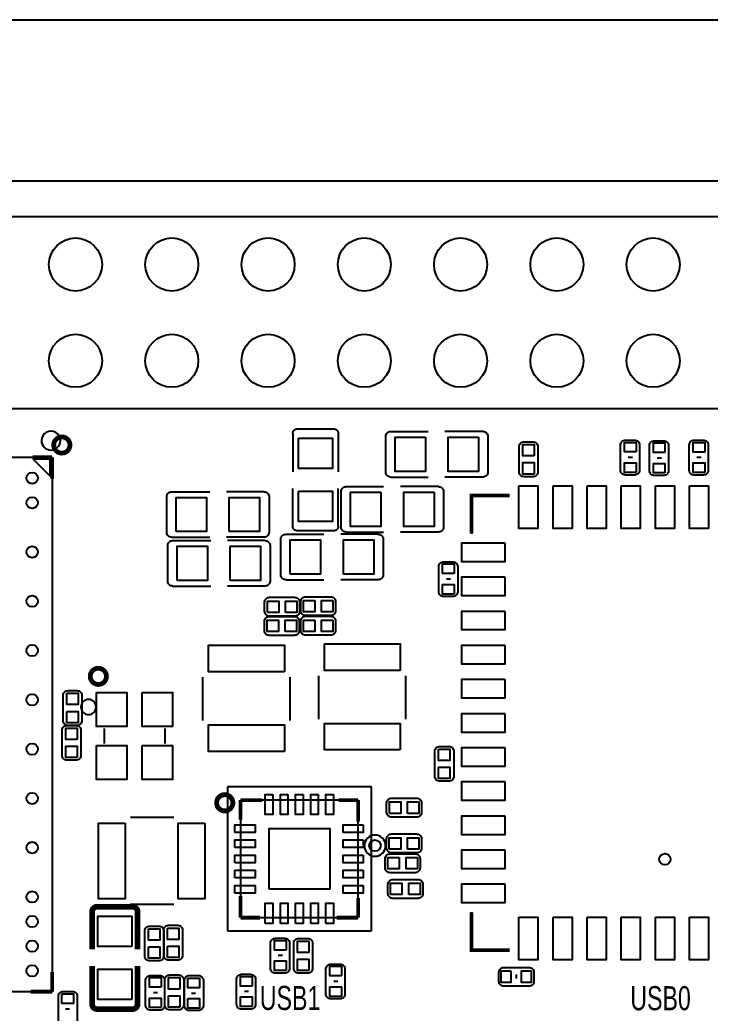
# Model space of a CAD drawing. Extents: x -53.1 to 28.6, y -15.5 to 32.9.
# Drawn here: x -9.52 to 8.69, y 4.11 to 30.31 of the extents above; entities that cross this region are included whole.
import ezdxf

# ---------------------------------------------------------------- set-up
doc = ezdxf.new("R2010")
doc.units = 0
for name, color, linetype in [('BG_DIMENSION', 85, 'CONTINUOUS'), ('BG_OUTLINE', 254, 'CONTINUOUS'), ('BG_SILKSCREEN_TOP', 3, 'CONTINUOUS'), ('PG_SILKSCREEN_TOP', 6, 'CONTINUOUS'), ('PIN_TOP', 80, 'CONTINUOUS')]:
    doc.layers.add(name, color=color, linetype=linetype)

msp = doc.modelspace()

# ---------------------------------------------------------------- linework, layer by layer
at = {"layer": 'BG_DIMENSION'}
msp.add_lwpolyline([(-11.55954, 30.310582), (20.624292, 30.310582)], dxfattribs=at)
at = {"layer": 'BG_OUTLINE'}
msp.add_lwpolyline([(-42.343832, -3.940302), (18.592292, -3.940302, 0.414214), (20.624292, -1.908302), (20.624292, 24.027638, 0.414214), (18.592292, 26.059638), (-42.343832, 26.059638, 0.414214), (-44.375832, 24.027638), (-44.375832, -1.908302, 0.414214), (-42.343832, -3.940302)], format="xyb", dxfattribs=at)
at = {"layer": 'BG_SILKSCREEN_TOP', "const_width": 0.127}
for points in [[(-8.201914, 19.094704, 1.000173), (-8.629396, 19.09445, 0.999827), (-8.201914, 19.094704)], [(-7.239, 12.991846, 1.000173), (-7.666482, 12.991592, 0.999827), (-7.239, 12.991846)], [(-3.902964, 9.65581, 1.000173), (-4.330446, 9.655556, 0.999827), (-3.902964, 9.65581)]]:
    msp.add_lwpolyline(points, format="xyb", dxfattribs=at)
at = {"layer": 'BG_SILKSCREEN_TOP'}
for points, const_width in [([(-9.189212, 18.772632), (-8.673338, 18.772632)], 0.09906), ([(-8.673338, 18.772632), (-8.673338, 18.204942)], 0.09906), ([(2.394712, 17.764252), (3.395472, 17.764252)], 0.09906), ([(2.394712, 16.763492), (2.394712, 17.764252)], 0.09906), ([(2.394712, 17.764252), (3.395472, 17.764252)], 0.0508), ([(2.394712, 16.745712), (2.394712, 17.764252)], 0.0508), ([(-3.699002, 9.21004), (-3.699002, 9.725914)], 0.09906), ([(-3.699002, 9.725914), (-3.131312, 9.725914)], 0.09906), ([(-1.11506, 9.725914), (-0.599186, 9.725914)], 0.09906), ([(-0.599186, 9.725914), (-0.599186, 9.158224)], 0.09906), ([(-3.699002, 6.626098), (-3.699002, 7.193788)], 0.09906), ([(-0.599186, 7.141972), (-0.599186, 6.626098)], 0.09906), ([(2.394712, 5.765292), (2.394712, 6.766052)], 0.09906), ([(-3.183128, 6.626098), (-3.699002, 6.626098)], 0.09906), ([(-0.599186, 6.626098), (-1.166876, 6.626098)], 0.09906), ([(2.394712, 5.765292), (2.394712, 6.773672)], 0.0508), ([(3.395472, 5.765292), (2.394712, 5.765292)], 0.09906), ([(3.403092, 5.765292), (2.394712, 5.765292)], 0.0508), ([(-8.673338, 5.188458), (-8.673338, 4.672584)], 0.09906), ([(-8.673338, 4.672584), (-9.241028, 4.672584)], 0.09906)]:
    msp.add_lwpolyline(points, dxfattribs=dict(at, const_width=const_width))
at = {"layer": 'PG_SILKSCREEN_TOP'}
for points in [[(-37.264848, 25.126442), (13.535152, 25.126442), (13.535152, 20.046442), (-4.244848, 20.046442)], [(-4.244848, 20.046442), (-37.264848, 20.046442), (-37.264848, 25.126442)], [(-2.32156, 19.397472), (-2.32156, 18.388076)], [(-2.19456, 19.524472), (-1.24968, 19.524472)], [(-1.12268, 19.397472), (-1.12268, 18.388076)], [(0.255524, 19.449288), (1.248156, 19.449288)], [(2.699004, 19.449288), (1.689608, 19.449288)], [(0.128524, 18.377408), (0.128524, 19.322288)], [(2.826004, 19.322288), (2.826004, 18.377408)], [(-8.673338, 18.772632), (-8.673338, 4.672584), (-20.77339, 4.672584), (-20.77339, 18.772632), (-8.673338, 18.772632)], [(6.639052, 18.765266), (6.529832, 18.765266)], [(7.403592, 18.751042), (7.294372, 18.751042)], [(8.451596, 18.763996), (8.342376, 18.763996)], [(0.255524, 18.250408), (1.248156, 18.250408)], [(2.699004, 18.250408), (1.689608, 18.250408)], [(4.017772, 18.258536), (3.779012, 18.258536)], [(6.698234, 18.30324), (6.452362, 18.30324)], [(7.462774, 18.289016), (7.216902, 18.289016)], [(8.510778, 18.30197), (8.264906, 18.30197)], [(-5.520436, 17.861788), (-4.51104, 17.861788)], [(-3.076956, 17.861788), (-4.069588, 17.861788)], [(-2.32156, 16.953992), (-2.32156, 17.946624)], [(-1.12268, 16.953992), (-1.12268, 17.946624)], [(-1.044702, 16.92529), (-1.044702, 17.87017)], [(-0.917702, 17.99717), (0.07493, 17.99717)], [(1.525778, 17.99717), (0.516382, 17.99717)], [(1.652778, 17.87017), (1.652778, 16.92529)], [(-5.647436, 16.789908), (-5.647436, 17.734788)], [(-2.949956, 17.734788), (-2.949956, 16.789908)], [(-1.24968, 16.826992), (-2.19456, 16.826992)], [(-0.917702, 16.79829), (0.07493, 16.79829)], [(1.525778, 16.79829), (0.516382, 16.79829)], [(-5.520436, 16.662908), (-4.51104, 16.662908)], [(-5.493004, 16.573246), (-4.483608, 16.573246)], [(-3.076956, 16.662908), (-4.069588, 16.662908)], [(-3.049524, 16.573246), (-4.042156, 16.573246)], [(-2.636012, 15.668244), (-2.636012, 16.613124)], [(-2.509012, 16.740124), (-1.499616, 16.740124)], [(-0.065532, 16.740124), (-1.058164, 16.740124)], [(0.061468, 16.613124), (0.061468, 15.668244)], [(-5.620004, 15.501366), (-5.620004, 16.446246)], [(-2.922524, 16.446246), (-2.922524, 15.501366)], [(-2.509012, 15.541244), (-1.499616, 15.541244)], [(-0.065532, 15.541244), (-1.058164, 15.541244)], [(1.841754, 15.556992), (1.732534, 15.556992)], [(-5.493004, 15.374366), (-4.483608, 15.374366)], [(-3.049524, 15.374366), (-4.042156, 15.374366)], [(-3.065018, 14.708378), (-3.065018, 14.947138)], [(-1.1938, 14.96187), (-1.1938, 14.72311)], [(1.900936, 15.094966), (1.655064, 15.094966)], [(-3.073146, 14.201394), (-3.073146, 14.440154)], [(-1.194562, 14.447012), (-1.194562, 14.208252)], [(-4.692396, 11.825732), (-4.692396, 12.966446)], [(-2.392172, 11.825732), (-2.392172, 12.966446)], [(-1.638554, 11.865356), (-1.638554, 13.00607)], [(0.66167, 11.865356), (0.66167, 13.00607)], [(-8.252206, 12.615926), (-8.013446, 12.615926)], [(-7.300214, 11.618468), (-7.300214, 11.218418)], [(-5.700014, 11.618468), (-5.700014, 11.218418)], [(1.556258, 11.143996), (1.795018, 11.143996)], [(-8.042656, 10.780014), (-8.281416, 10.780014)], [(-4.049014, 10.075926), (-4.049014, 6.276086)], [(-0.249174, 10.075926), (-4.049014, 10.075926)], [(-0.249174, 6.276086), (-0.249174, 10.075926)], [(-3.699002, 9.725914), (-3.699002, 6.626098)], [(-0.599186, 9.725914), (-3.699002, 9.725914)], [(-0.599186, 6.626098), (-0.599186, 9.725914)], [(0.154178, 9.407906), (0.154178, 9.646666)], [(-5.460746, 9.26973), (-6.60146, 9.26973)], [(0.153162, 8.465312), (0.153162, 8.704072)], [(1.035812, 8.180578), (1.035812, 7.941818)], [(0.188214, 7.263638), (0.188214, 7.502398)], [(-5.460746, 6.969506), (-6.60146, 6.969506)], [(-3.699002, 6.626098), (-0.599186, 6.626098)], [(-6.095492, 6.405372), (-5.856732, 6.405372)], [(-5.597398, 6.42366), (-5.358638, 6.42366)], [(-4.049014, 6.276086), (-0.249174, 6.276086)], [(-2.595372, 5.623306), (-2.704592, 5.623306)], [(-5.053584, 5.098288), (-4.807712, 5.098288)], [(-2.53619, 5.16128), (-2.782062, 5.16128)], [(-1.92786, 5.159756), (-2.16662, 5.159756)], [(3.574796, 5.128006), (3.574796, 5.018786)], [(4.036822, 5.187188), (4.036822, 4.941316)], [(-1.133602, 4.942332), (-1.242822, 4.942332)], [(-8.379968, 4.681474), (-8.134096, 4.681474)], [(-5.891784, 4.645914), (-6.001004, 4.645914)], [(-4.994402, 4.636262), (-4.885182, 4.636262)], [(-3.491484, 4.673346), (-3.600704, 4.673346)], [(-1.07442, 4.480306), (-1.320292, 4.480306)], [(-8.320786, 4.219448), (-8.211566, 4.219448)], [(-5.329682, 4.194556), (-5.568442, 4.194556)], [(-3.432302, 4.21132), (-3.678174, 4.21132)], [(-5.832602, 4.183888), (-6.078474, 4.183888)]]:
    msp.add_lwpolyline(points, dxfattribs=at)
for points in [[(-8.453374, 19.21256, 1.000192), (-8.953246, 19.21256, 0.999808), (-8.453374, 19.21256)], [(-2.32156, 19.397472, -0.414214), (-2.19456, 19.524472)], [(-1.24968, 19.524472, -0.414214), (-1.12268, 19.397472)], [(0.128524, 19.322288, -0.414214), (0.255524, 19.449288)], [(2.699004, 19.449288, -0.414214), (2.826004, 19.322288)], [(3.649472, 18.388076), (3.649472, 19.048476, -0.42804), (3.779012, 19.178016)], [(3.779012, 19.178016), (4.017772, 19.178016, -0.42804), (4.147312, 19.048476)], [(6.325362, 18.43024), (6.325362, 19.096228, -0.414214), (6.452362, 19.223228)], [(6.452362, 19.223228), (6.698234, 19.223228, -0.414214), (6.825234, 19.096228)], [(7.089902, 18.416016), (7.089902, 19.082004, -0.414214), (7.216902, 19.209004)], [(7.216902, 19.209004), (7.462774, 19.209004, -0.414214), (7.589774, 19.082004)], [(8.137906, 18.42897), (8.137906, 19.094958, -0.414214), (8.264906, 19.221958)], [(8.264906, 19.221958), (8.510778, 19.221958, -0.414214), (8.637778, 19.094958)], [(4.147312, 19.048476), (4.147312, 18.388076, -0.42804), (4.017772, 18.258536)], [(6.825234, 19.096228), (6.825234, 18.43024, -0.414214), (6.698234, 18.30324)], [(7.589774, 19.082004), (7.589774, 18.416016, -0.414214), (7.462774, 18.289016)], [(8.637778, 19.094958), (8.637778, 18.42897, -0.414214), (8.510778, 18.30197)], [(0.255524, 18.250408, -0.414214), (0.128524, 18.377408)], [(2.826004, 18.377408, -0.414214), (2.699004, 18.250408)], [(3.779012, 18.258536, -0.42804), (3.649472, 18.388076)], [(6.452362, 18.30324, -0.414214), (6.325362, 18.43024)], [(7.216902, 18.289016, -0.414214), (7.089902, 18.416016)], [(8.264906, 18.30197, -0.414214), (8.137906, 18.42897)], [(-5.647436, 17.734788, -0.414214), (-5.520436, 17.861788)], [(-3.076956, 17.861788, -0.414214), (-2.949956, 17.734788)], [(-1.044702, 17.87017, -0.414214), (-0.917702, 17.99717)], [(1.525778, 17.99717, -0.414214), (1.652778, 17.87017)], [(-5.520436, 16.662908, -0.414214), (-5.647436, 16.789908)], [(-2.949956, 16.789908, -0.414214), (-3.076956, 16.662908)], [(-2.19456, 16.826992, -0.414214), (-2.32156, 16.953992)], [(-1.12268, 16.953992, -0.414214), (-1.24968, 16.826992)], [(-0.917702, 16.79829, -0.414214), (-1.044702, 16.92529)], [(1.652778, 16.92529, -0.414214), (1.525778, 16.79829)], [(-5.620004, 16.446246, -0.414214), (-5.493004, 16.573246)], [(-3.049524, 16.573246, -0.414214), (-2.922524, 16.446246)], [(-2.636012, 16.613124, -0.414214), (-2.509012, 16.740124)], [(-0.065532, 16.740124, -0.414214), (0.061468, 16.613124)], [(1.528064, 15.221966), (1.528064, 15.887954, -0.414214), (1.655064, 16.014954)], [(1.655064, 16.014954), (1.900936, 16.014954, -0.414214), (2.027936, 15.887954)], [(2.027936, 15.887954), (2.027936, 15.221966, -0.414214), (1.900936, 15.094966)], [(-5.493004, 15.374366, -0.414214), (-5.620004, 15.501366)], [(-2.922524, 15.501366, -0.414214), (-3.049524, 15.374366)], [(-2.509012, 15.541244, -0.414214), (-2.636012, 15.668244)], [(0.061468, 15.668244, -0.414214), (-0.065532, 15.541244)], [(1.655064, 15.094966, -0.414214), (1.528064, 15.221966)], [(-3.065018, 14.947138, -0.42804), (-2.935478, 15.076678)], [(-2.935478, 15.076678), (-2.275078, 15.076678, -0.42804), (-2.145538, 14.947138)], [(-2.145538, 14.947138), (-2.145538, 14.708378, -0.42804), (-2.275078, 14.578838)], [(-2.11328, 14.72311), (-2.11328, 14.96187, -0.42804), (-1.98374, 15.09141)], [(-1.98374, 15.09141), (-1.32334, 15.09141, -0.42804), (-1.1938, 14.96187)], [(-2.275078, 14.578838), (-2.935478, 14.578838, -0.42804), (-3.065018, 14.708378)], [(-1.32334, 14.59357), (-1.98374, 14.59357, -0.42804), (-2.11328, 14.72311)], [(-1.1938, 14.72311, -0.42804), (-1.32334, 14.59357)], [(-3.073146, 14.440154, -0.42804), (-2.943606, 14.569694)], [(-2.943606, 14.569694), (-2.283206, 14.569694, -0.42804), (-2.153666, 14.440154)], [(-2.153666, 14.440154), (-2.153666, 14.201394, -0.42804), (-2.283206, 14.071854)], [(-2.114042, 14.208252), (-2.114042, 14.447012, -0.42804), (-1.984502, 14.576552)], [(-1.984502, 14.576552), (-1.324102, 14.576552, -0.42804), (-1.194562, 14.447012)], [(-2.283206, 14.071854), (-2.943606, 14.071854, -0.42804), (-3.073146, 14.201394)], [(-1.324102, 14.078712), (-1.984502, 14.078712, -0.42804), (-2.114042, 14.208252)], [(-1.194562, 14.208252, -0.42804), (-1.324102, 14.078712)], [(-8.381746, 11.825986), (-8.381746, 12.486386, -0.42804), (-8.252206, 12.615926)], [(-8.013446, 12.615926, -0.42804), (-7.883906, 12.486386)], [(-7.883906, 12.486386), (-7.883906, 11.825986, -0.42804), (-8.013446, 11.696446)], [(-7.511288, 12.182602, 1), (-7.911084, 12.182602, 1), (-7.511288, 12.182602)], [(-8.013446, 11.696446), (-8.252206, 11.696446, -0.42804), (-8.381746, 11.825986)], [(-8.410956, 10.909554), (-8.410956, 11.569954, -0.42804), (-8.281416, 11.699494)], [(-8.281416, 11.699494), (-8.042656, 11.699494, -0.42804), (-7.913116, 11.569954)], [(-7.913116, 11.569954), (-7.913116, 10.909554, -0.42804), (-8.042656, 10.780014)], [(1.426718, 10.354056), (1.426718, 11.014456, -0.42804), (1.556258, 11.143996)], [(1.795018, 11.143996, -0.42804), (1.924558, 11.014456)], [(1.924558, 11.014456), (1.924558, 10.354056, -0.42804), (1.795018, 10.224516)], [(-8.281416, 10.780014, -0.42804), (-8.410956, 10.909554)], [(1.795018, 10.224516), (1.556258, 10.224516, -0.42804), (1.426718, 10.354056)], [(-3.869182, 9.656064, 1), (-4.369054, 9.656064, 1), (-3.869182, 9.656064)], [(0.154178, 9.646666, -0.42804), (0.283718, 9.776206)], [(0.283718, 9.776206), (0.944118, 9.776206, -0.42804), (1.073658, 9.646666)], [(1.073658, 9.646666), (1.073658, 9.407906, -0.42804), (0.944118, 9.278366)], [(0.944118, 9.278366), (0.283718, 9.278366, -0.42804), (0.154178, 9.407906)], [(0.126492, 8.525764, 1), (-0.433324, 8.525764, 1), (0.126492, 8.525764)], [(0.153162, 8.704072, -0.42804), (0.282702, 8.833612)], [(0.282702, 8.833612), (0.943102, 8.833612, -0.42804), (1.072642, 8.704072)], [(1.072642, 8.704072), (1.072642, 8.465312, -0.42804), (0.943102, 8.335772)], [(0.943102, 8.335772), (0.282702, 8.335772, -0.42804), (0.153162, 8.465312)], [(0.116332, 7.941818), (0.116332, 8.180578, -0.42804), (0.245872, 8.310118)], [(0.245872, 8.310118), (0.906272, 8.310118, -0.42804), (1.035812, 8.180578)], [(0.906272, 7.812278), (0.245872, 7.812278, -0.42804), (0.116332, 7.941818)], [(1.035812, 7.941818, -0.42804), (0.906272, 7.812278)], [(0.188214, 7.502398, -0.42804), (0.317754, 7.631938)], [(0.317754, 7.631938), (0.978154, 7.631938, -0.42804), (1.107694, 7.502398)], [(1.107694, 7.502398), (1.107694, 7.263638, -0.42804), (0.978154, 7.134098)], [(0.978154, 7.134098), (0.317754, 7.134098, -0.42804), (0.188214, 7.263638)], [(-6.225032, 5.615432), (-6.225032, 6.275832, -0.42804), (-6.095492, 6.405372)], [(-5.856732, 6.405372, -0.42804), (-5.727192, 6.275832)], [(-5.726938, 5.63372), (-5.726938, 6.29412, -0.42804), (-5.597398, 6.42366)], [(-5.358638, 6.42366, -0.42804), (-5.229098, 6.29412)], [(-5.229098, 6.29412), (-5.229098, 5.63372, -0.42804), (-5.358638, 5.50418)], [(-5.727192, 6.275832), (-5.727192, 5.615432, -0.42804), (-5.856732, 5.485892)], [(-2.909062, 5.28828), (-2.909062, 5.954268, -0.414214), (-2.782062, 6.081268)], [(-2.782062, 6.081268), (-2.53619, 6.081268, -0.414214), (-2.40919, 5.954268)], [(-2.29616, 5.289296), (-2.29616, 5.949696, -0.42804), (-2.16662, 6.079236)], [(-2.16662, 6.079236), (-1.92786, 6.079236, -0.42804), (-1.79832, 5.949696)], [(-2.40919, 5.954268), (-2.40919, 5.28828, -0.414214), (-2.53619, 5.16128)], [(-1.79832, 5.949696), (-1.79832, 5.289296, -0.42804), (-1.92786, 5.159756)], [(-5.856732, 5.485892), (-6.095492, 5.485892, -0.42804), (-6.225032, 5.615432)], [(-5.358638, 5.50418), (-5.597398, 5.50418, -0.42804), (-5.726938, 5.63372)], [(-2.782062, 5.16128, -0.414214), (-2.909062, 5.28828)], [(-2.16662, 5.159756, -0.42804), (-2.29616, 5.289296)], [(-1.447292, 4.607306), (-1.447292, 5.273294, -0.414214), (-1.320292, 5.400294)], [(-1.320292, 5.400294), (-1.07442, 5.400294, -0.414214), (-0.94742, 5.273294)], [(-0.94742, 5.273294), (-0.94742, 4.607306, -0.414214), (-1.07442, 4.480306)], [(3.116834, 4.941316), (3.116834, 5.187188, -0.414214), (3.243834, 5.314188)], [(3.243834, 5.314188), (3.909822, 5.314188, -0.414214), (4.036822, 5.187188)], [(-6.205474, 4.310888), (-6.205474, 4.976876, -0.414214), (-6.078474, 5.103876)], [(-6.078474, 5.103876), (-5.832602, 5.103876, -0.414214), (-5.705602, 4.976876)], [(-5.697982, 4.324096), (-5.697982, 4.984496, -0.42804), (-5.568442, 5.114036)], [(-5.568442, 5.114036), (-5.329682, 5.114036, -0.42804), (-5.200142, 4.984496)], [(-5.200142, 4.984496), (-5.200142, 4.324096, -0.42804), (-5.329682, 4.194556)], [(-5.180584, 4.3053), (-5.180584, 4.971288, -0.414214), (-5.053584, 5.098288)], [(-4.807712, 5.098288, -0.414214), (-4.680712, 4.971288)], [(-3.805174, 4.33832), (-3.805174, 5.004308, -0.414214), (-3.678174, 5.131308)], [(-3.678174, 5.131308), (-3.432302, 5.131308, -0.414214), (-3.305302, 5.004308)], [(-3.305302, 5.004308), (-3.305302, 4.33832, -0.414214), (-3.432302, 4.21132)], [(-5.705602, 4.976876), (-5.705602, 4.310888, -0.414214), (-5.832602, 4.183888)], [(-4.680712, 4.971288), (-4.680712, 4.3053, -0.414214), (-4.807712, 4.1783)], [(3.909822, 4.814316), (3.243834, 4.814316, -0.414214), (3.116834, 4.941316)], [(4.036822, 4.941316, -0.414214), (3.909822, 4.814316)], [(-8.506968, 3.888486), (-8.506968, 4.554474, -0.414214), (-8.379968, 4.681474)], [(-8.134096, 4.681474, -0.414214), (-8.007096, 4.554474)], [(-8.007096, 4.554474), (-8.007096, 3.888486, -0.414214), (-8.134096, 3.761486)], [(-1.320292, 4.480306, -0.414214), (-1.447292, 4.607306)], [(-6.078474, 4.183888, -0.414214), (-6.205474, 4.310888)], [(-5.568442, 4.194556, -0.42804), (-5.697982, 4.324096)], [(-4.807712, 4.1783), (-5.053584, 4.1783, -0.414214), (-5.180584, 4.3053)], [(-3.678174, 4.21132, -0.414214), (-3.805174, 4.33832)]]:
    msp.add_lwpolyline(points, format="xyb", dxfattribs=at)
msp.add_lwpolyline([(-8.723376, 18.722594), (-9.173464, 18.722594), (-8.723376, 18.272506)], close=True, dxfattribs=at)
msp.add_lwpolyline([(-8.723376, 18.722594), (-9.173464, 18.722594), (-8.723376, 18.272506)], close=True, dxfattribs=at)
for points, const_width in [([(2.394712, 16.763492), (2.394712, 17.764252), (3.395472, 17.764252)], 0.09906), ([(-7.617206, 6.78561), (-7.617206, 5.792978)], 0.150114), ([(-7.490206, 6.91261), (-6.545326, 6.91261)], 0.150114), ([(-6.418326, 6.78561), (-6.418326, 5.792978)], 0.150114), ([(3.395472, 5.765292), (2.394712, 5.765292), (2.394712, 6.766052)], 0.09906), ([(-7.617206, 4.34213), (-7.617206, 5.351526)], 0.150114), ([(-6.418326, 4.34213), (-6.418326, 5.351526)], 0.150114), ([(-6.545326, 4.21513), (-7.490206, 4.21513)], 0.150114)]:
    msp.add_lwpolyline(points, dxfattribs=dict(at, const_width=const_width))
at = {"layer": 'PG_SILKSCREEN_TOP', "const_width": 0.150114}
for points in [[(-7.617206, 6.78561, -0.414214), (-7.490206, 6.91261)], [(-6.545326, 6.91261, -0.414214), (-6.418326, 6.78561)], [(-7.490206, 4.21513, -0.414214), (-7.617206, 4.34213)], [(-6.418326, 4.34213, -0.414214), (-6.545326, 4.21513)]]:
    msp.add_lwpolyline(points, format="xyb", dxfattribs=at)
at = {"layer": 'PIN_TOP'}
for points in [[(-2.172081, 19.275806), (-1.272159, 19.275806), (-1.272159, 18.475706), (-2.172081, 18.475706)], [(1.17729, 19.299809), (1.17729, 18.399887), (0.37719, 18.399887), (0.37719, 19.299809)], [(2.577338, 19.299809), (2.577338, 18.399887), (1.777238, 18.399887), (1.777238, 19.299809)], [(6.733032, 18.910808), (6.428232, 18.910808), (6.428232, 19.164808), (6.733032, 19.164808)], [(7.497572, 18.896584), (7.192772, 18.896584), (7.192772, 19.150584), (7.497572, 19.150584)], [(8.545576, 18.909538), (8.240776, 18.909538), (8.240776, 19.163538), (8.545576, 19.163538)], [(4.048252, 18.807176), (3.748532, 18.807176), (3.748532, 19.106896), (4.048252, 19.106896)], [(4.048252, 18.329656), (3.748532, 18.329656), (3.748532, 18.629376), (4.048252, 18.629376)], [(6.733032, 18.370804), (6.428232, 18.370804), (6.428232, 18.624804), (6.733032, 18.624804)], [(7.497572, 18.35658), (7.192772, 18.35658), (7.192772, 18.61058), (7.497572, 18.61058)], [(8.545576, 18.369534), (8.240776, 18.369534), (8.240776, 18.623534), (8.545576, 18.623534)], [(-2.172081, 17.875758), (-1.272159, 17.875758), (-1.272159, 17.075658), (-2.172081, 17.075658)], [(0.004064, 17.847691), (0.004064, 16.947769), (-0.796036, 16.947769), (-0.796036, 17.847691)], [(1.404112, 17.847691), (1.404112, 16.947769), (0.604012, 16.947769), (0.604012, 17.847691)], [(3.643376, 18.019395), (4.143248, 18.019395), (4.143248, 16.889349), (3.643376, 16.889349)], [(4.545076, 18.019395), (5.044948, 18.019395), (5.044948, 16.889349), (4.545076, 16.889349)], [(5.444236, 18.019395), (5.944108, 18.019395), (5.944108, 16.889349), (5.444236, 16.889349)], [(6.343396, 18.019395), (6.843268, 18.019395), (6.843268, 16.889349), (6.343396, 16.889349)], [(7.245096, 18.019395), (7.744968, 18.019395), (7.744968, 16.889349), (7.245096, 16.889349)], [(8.144256, 18.019395), (8.644128, 18.019395), (8.644128, 16.889349), (8.144256, 16.889349)], [(-5.39877, 16.81226), (-5.39877, 17.712182), (-4.59867, 17.712182), (-4.59867, 16.81226)], [(-3.998722, 16.81226), (-3.998722, 17.712182), (-3.198622, 17.712182), (-3.198622, 16.81226)], [(-2.387346, 15.690596), (-2.387346, 16.590518), (-1.587246, 16.590518), (-1.587246, 15.690596)], [(-0.987298, 15.690596), (-0.987298, 16.590518), (-0.187198, 16.590518), (-0.187198, 15.690596)], [(3.269615, 16.515588), (3.269615, 16.015716), (2.139569, 16.015716), (2.139569, 16.515588)], [(-5.371338, 15.523718), (-5.371338, 16.42364), (-4.571238, 16.42364), (-4.571238, 15.523718)], [(-3.97129, 15.523718), (-3.97129, 16.42364), (-3.17119, 16.42364), (-3.17119, 15.523718)], [(1.935734, 15.702534), (1.630934, 15.702534), (1.630934, 15.956534), (1.935734, 15.956534)], [(3.269615, 15.613888), (3.269615, 15.114016), (2.139569, 15.114016), (2.139569, 15.613888)], [(1.935734, 15.16253), (1.630934, 15.16253), (1.630934, 15.41653), (1.935734, 15.41653)], [(-2.993898, 14.677898), (-2.993898, 14.977618), (-2.694178, 14.977618), (-2.694178, 14.677898)], [(-2.516378, 14.677898), (-2.516378, 14.977618), (-2.216658, 14.977618), (-2.216658, 14.677898)], [(-1.74244, 14.99235), (-1.74244, 14.69263), (-2.04216, 14.69263), (-2.04216, 14.99235)], [(-1.26492, 14.99235), (-1.26492, 14.69263), (-1.56464, 14.69263), (-1.56464, 14.99235)], [(3.269615, 14.714728), (3.269615, 14.214856), (2.139569, 14.214856), (2.139569, 14.714728)], [(-3.002026, 14.170914), (-3.002026, 14.470634), (-2.702306, 14.470634), (-2.702306, 14.170914)], [(-2.524506, 14.170914), (-2.524506, 14.470634), (-2.224786, 14.470634), (-2.224786, 14.170914)], [(-1.743202, 14.477492), (-1.743202, 14.177772), (-2.042922, 14.177772), (-2.042922, 14.477492)], [(-1.265682, 14.477492), (-1.265682, 14.177772), (-1.565402, 14.177772), (-1.565402, 14.477492)], [(-2.542286, 13.11021), (-4.542282, 13.11021), (-4.542282, 13.810234), (-2.542286, 13.810234)], [(0.511556, 13.149834), (-1.48844, 13.149834), (-1.48844, 13.849858), (0.511556, 13.849858)], [(3.269615, 13.815568), (3.269615, 13.315696), (2.139569, 13.315696), (2.139569, 13.815568)], [(3.269615, 12.913868), (3.269615, 12.413996), (2.139569, 12.413996), (2.139569, 12.913868)], [(-8.282686, 12.544806), (-7.982966, 12.544806), (-7.982966, 12.245086), (-8.282686, 12.245086)], [(-7.500874, 12.568301), (-6.700774, 12.568301), (-6.700774, 11.668379), (-7.500874, 11.668379)], [(-6.299454, 12.568301), (-5.499354, 12.568301), (-5.499354, 11.668379), (-6.299454, 11.668379)], [(-8.282686, 12.067286), (-7.982966, 12.067286), (-7.982966, 11.767566), (-8.282686, 11.767566)], [(3.269615, 12.014708), (3.269615, 11.514836), (2.139569, 11.514836), (2.139569, 12.014708)], [(-8.012176, 11.328654), (-8.311896, 11.328654), (-8.311896, 11.628374), (-8.012176, 11.628374)], [(-2.542286, 11.010138), (-4.542282, 11.010138), (-4.542282, 11.710162), (-2.542286, 11.710162)], [(0.511556, 11.049762), (-1.48844, 11.049762), (-1.48844, 11.749786), (0.511556, 11.749786)], [(-8.012176, 10.851134), (-8.311896, 10.851134), (-8.311896, 11.150854), (-8.012176, 11.150854)], [(-7.500874, 11.168507), (-6.700774, 11.168507), (-6.700774, 10.268585), (-7.500874, 10.268585)], [(-6.299454, 11.168507), (-5.499354, 11.168507), (-5.499354, 10.268585), (-6.299454, 10.268585)], [(1.525778, 11.072876), (1.825498, 11.072876), (1.825498, 10.773156), (1.525778, 10.773156)], [(3.269615, 11.115548), (3.269615, 10.615676), (2.139569, 10.615676), (2.139569, 11.115548)], [(1.525778, 10.595356), (1.825498, 10.595356), (1.825498, 10.295636), (1.525778, 10.295636)], [(3.269615, 10.213848), (3.269615, 9.713976), (2.139569, 9.713976), (2.139569, 10.213848)], [(-2.848864, 9.876536), (-2.848864, 9.345676), (-3.049524, 9.345676), (-3.049524, 9.876536)], [(-2.448814, 9.876536), (-2.448814, 9.345676), (-2.649474, 9.345676), (-2.649474, 9.876536)], [(-2.048764, 9.876536), (-2.048764, 9.345676), (-2.249424, 9.345676), (-2.249424, 9.876536)], [(-1.648714, 9.876536), (-1.648714, 9.345676), (-1.849374, 9.345676), (-1.849374, 9.876536)], [(-1.248664, 9.876536), (-1.248664, 9.345676), (-1.449324, 9.345676), (-1.449324, 9.876536)], [(0.225298, 9.377426), (0.225298, 9.677146), (0.525018, 9.677146), (0.525018, 9.377426)], [(0.702818, 9.377426), (0.702818, 9.677146), (1.002538, 9.677146), (1.002538, 9.377426)], [(3.269615, 9.314688), (3.269615, 8.814816), (2.139569, 8.814816), (2.139569, 9.314688)], [(-6.745224, 9.119616), (-6.745224, 7.11962), (-7.445248, 7.11962), (-7.445248, 9.119616)], [(-4.645152, 9.119616), (-4.645152, 7.11962), (-5.345176, 7.11962), (-5.345176, 9.119616)], [(-3.849624, 8.875776), (-3.849624, 9.076436), (-3.318764, 9.076436), (-3.318764, 8.875776)], [(-2.949194, 7.375906), (-2.949194, 8.976106), (-1.348994, 8.976106), (-1.348994, 7.375906)], [(-0.461264, 9.076436), (-0.461264, 8.875776), (-0.992124, 8.875776), (-0.992124, 9.076436)], [(-3.849624, 8.475726), (-3.849624, 8.676386), (-3.318764, 8.676386), (-3.318764, 8.475726)], [(-0.461264, 8.676386), (-0.461264, 8.475726), (-0.992124, 8.475726), (-0.992124, 8.676386)], [(0.224282, 8.434832), (0.224282, 8.734552), (0.524002, 8.734552), (0.524002, 8.434832)], [(0.701802, 8.434832), (0.701802, 8.734552), (1.001522, 8.734552), (1.001522, 8.434832)], [(3.269615, 8.415528), (3.269615, 7.915656), (2.139569, 7.915656), (2.139569, 8.415528)], [(-3.849624, 8.075676), (-3.849624, 8.276336), (-3.318764, 8.276336), (-3.318764, 8.075676)], [(-0.461264, 8.276336), (-0.461264, 8.075676), (-0.992124, 8.075676), (-0.992124, 8.276336)], [(0.487172, 8.211058), (0.487172, 7.911338), (0.187452, 7.911338), (0.187452, 8.211058)], [(0.964692, 8.211058), (0.964692, 7.911338), (0.664972, 7.911338), (0.664972, 8.211058)], [(-3.849624, 7.675626), (-3.849624, 7.876286), (-3.318764, 7.876286), (-3.318764, 7.675626)], [(-0.461264, 7.876286), (-0.461264, 7.675626), (-0.992124, 7.675626), (-0.992124, 7.876286)], [(-3.849624, 7.275576), (-3.849624, 7.476236), (-3.318764, 7.476236), (-3.318764, 7.275576)], [(-0.461264, 7.476236), (-0.461264, 7.275576), (-0.992124, 7.275576), (-0.992124, 7.476236)], [(0.259334, 7.233158), (0.259334, 7.532878), (0.559054, 7.532878), (0.559054, 7.233158)], [(0.736854, 7.233158), (0.736854, 7.532878), (1.036574, 7.532878), (1.036574, 7.233158)], [(3.269615, 7.513828), (3.269615, 7.013956), (2.139569, 7.013956), (2.139569, 7.513828)], [(-3.049524, 6.475476), (-3.049524, 7.006336), (-2.848864, 7.006336), (-2.848864, 6.475476)], [(-2.649474, 6.475476), (-2.649474, 7.006336), (-2.448814, 7.006336), (-2.448814, 6.475476)], [(-2.249424, 6.475476), (-2.249424, 7.006336), (-2.048764, 7.006336), (-2.048764, 6.475476)], [(-1.849374, 6.475476), (-1.849374, 7.006336), (-1.648714, 7.006336), (-1.648714, 6.475476)], [(-1.449324, 6.475476), (-1.449324, 7.006336), (-1.248664, 7.006336), (-1.248664, 6.475476)], [(-6.567805, 5.863844), (-7.467727, 5.863844), (-7.467727, 6.663944), (-6.567805, 6.663944)], [(3.643376, 6.640195), (4.143248, 6.640195), (4.143248, 5.510149), (3.643376, 5.510149)], [(4.545076, 6.640195), (5.044948, 6.640195), (5.044948, 5.510149), (4.545076, 5.510149)], [(5.444236, 6.640195), (5.944108, 6.640195), (5.944108, 5.510149), (5.444236, 5.510149)], [(6.343396, 6.640195), (6.843268, 6.640195), (6.843268, 5.510149), (6.343396, 5.510149)], [(7.245096, 6.640195), (7.744968, 6.640195), (7.744968, 5.510149), (7.245096, 5.510149)], [(8.144256, 6.640195), (8.644128, 6.640195), (8.644128, 5.510149), (8.144256, 5.510149)], [(-6.125972, 6.334252), (-5.826252, 6.334252), (-5.826252, 6.034532), (-6.125972, 6.034532)], [(-5.627878, 6.35254), (-5.328158, 6.35254), (-5.328158, 6.05282), (-5.627878, 6.05282)], [(-6.125972, 5.856732), (-5.826252, 5.856732), (-5.826252, 5.557012), (-6.125972, 5.557012)], [(-5.627878, 5.87502), (-5.328158, 5.87502), (-5.328158, 5.5753), (-5.627878, 5.5753)], [(-2.501392, 5.768848), (-2.806192, 5.768848), (-2.806192, 6.022848), (-2.501392, 6.022848)], [(-1.89738, 5.708396), (-2.1971, 5.708396), (-2.1971, 6.008116), (-1.89738, 6.008116)], [(-1.89738, 5.230876), (-2.1971, 5.230876), (-2.1971, 5.530596), (-1.89738, 5.530596)], [(-6.567805, 4.463796), (-7.467727, 4.463796), (-7.467727, 5.263896), (-6.567805, 5.263896)], [(-2.501392, 5.228844), (-2.806192, 5.228844), (-2.806192, 5.482844), (-2.501392, 5.482844)], [(-1.039622, 5.087874), (-1.344422, 5.087874), (-1.344422, 5.341874), (-1.039622, 5.341874)], [(-5.797804, 4.791456), (-6.102604, 4.791456), (-6.102604, 5.045456), (-5.797804, 5.045456)], [(-5.299202, 4.743196), (-5.598922, 4.743196), (-5.598922, 5.042916), (-5.299202, 5.042916)], [(-5.088382, 5.030724), (-4.783582, 5.030724), (-4.783582, 4.776724), (-5.088382, 4.776724)], [(-3.397504, 4.818888), (-3.702304, 4.818888), (-3.702304, 5.072888), (-3.397504, 5.072888)], [(3.429254, 5.221986), (3.429254, 4.917186), (3.175254, 4.917186), (3.175254, 5.221986)], [(3.969258, 5.221986), (3.969258, 4.917186), (3.715258, 4.917186), (3.715258, 5.221986)], [(-1.039622, 4.54787), (-1.344422, 4.54787), (-1.344422, 4.80187), (-1.039622, 4.80187)], [(-8.414766, 4.61391), (-8.109966, 4.61391), (-8.109966, 4.35991), (-8.414766, 4.35991)], [(-5.797804, 4.251452), (-6.102604, 4.251452), (-6.102604, 4.505452), (-5.797804, 4.505452)], [(-5.299202, 4.265676), (-5.598922, 4.265676), (-5.598922, 4.565396), (-5.299202, 4.565396)], [(-5.088382, 4.49072), (-4.783582, 4.49072), (-4.783582, 4.23672), (-5.088382, 4.23672)], [(-3.397504, 4.278884), (-3.702304, 4.278884), (-3.702304, 4.532884), (-3.397504, 4.532884)]]:
    msp.add_lwpolyline(points, close=True, dxfattribs=at)
for centre, radius in [((-8.054848, 23.856442), 0.700024), ((-5.514848, 23.856442), 0.700024), ((-2.974848, 23.856442), 0.700024), ((-0.434848, 23.856442), 0.700024), ((2.105152, 23.856442), 0.700024), ((4.645152, 23.856442), 0.700024), ((7.185152, 23.856442), 0.700024), ((-8.054848, 21.316442), 0.700024), ((-5.514848, 21.316442), 0.700024), ((-2.974848, 21.316442), 0.700024), ((-0.434848, 21.316442), 0.700024), ((2.105152, 21.316442), 0.700024), ((4.645152, 21.316442), 0.700024), ((7.185152, 21.316442), 0.700024), ((-9.198356, 18.222722), 0.149987), ((-9.198356, 17.572482), 0.149987), ((-9.198356, 16.27251), 0.149987), ((-9.198356, 14.972538), 0.149987), ((-9.198356, 13.672566), 0.149987), ((-9.198356, 12.372594), 0.149987), ((-9.198356, 11.072622), 0.149987), ((-9.198356, 9.77265), 0.149987), ((-0.153416, 8.525764), 0.149987), ((-9.198356, 8.472678), 0.149987), ((7.495032, 8.165592), 0.149987), ((-9.198356, 7.172706), 0.149987), ((-9.198356, 6.52272), 0.149987), ((-9.198356, 5.872734), 0.149987), ((-9.198356, 5.222494), 0.149987)]:
    msp.add_circle(centre, radius, dxfattribs=at)

# ---------------------------------------------------------------- texts
at = {"layer": 'BG_SILKSCREEN_TOP', "width": 0.72}
for s, p in [('USB1', (-3.19278, 4.189984)), ('USB0', (6.582156, 4.184142))]:
    msp.add_text(s, height=0.635, dxfattribs=at).set_placement(p)

doc.saveas('drawing.dxf')
